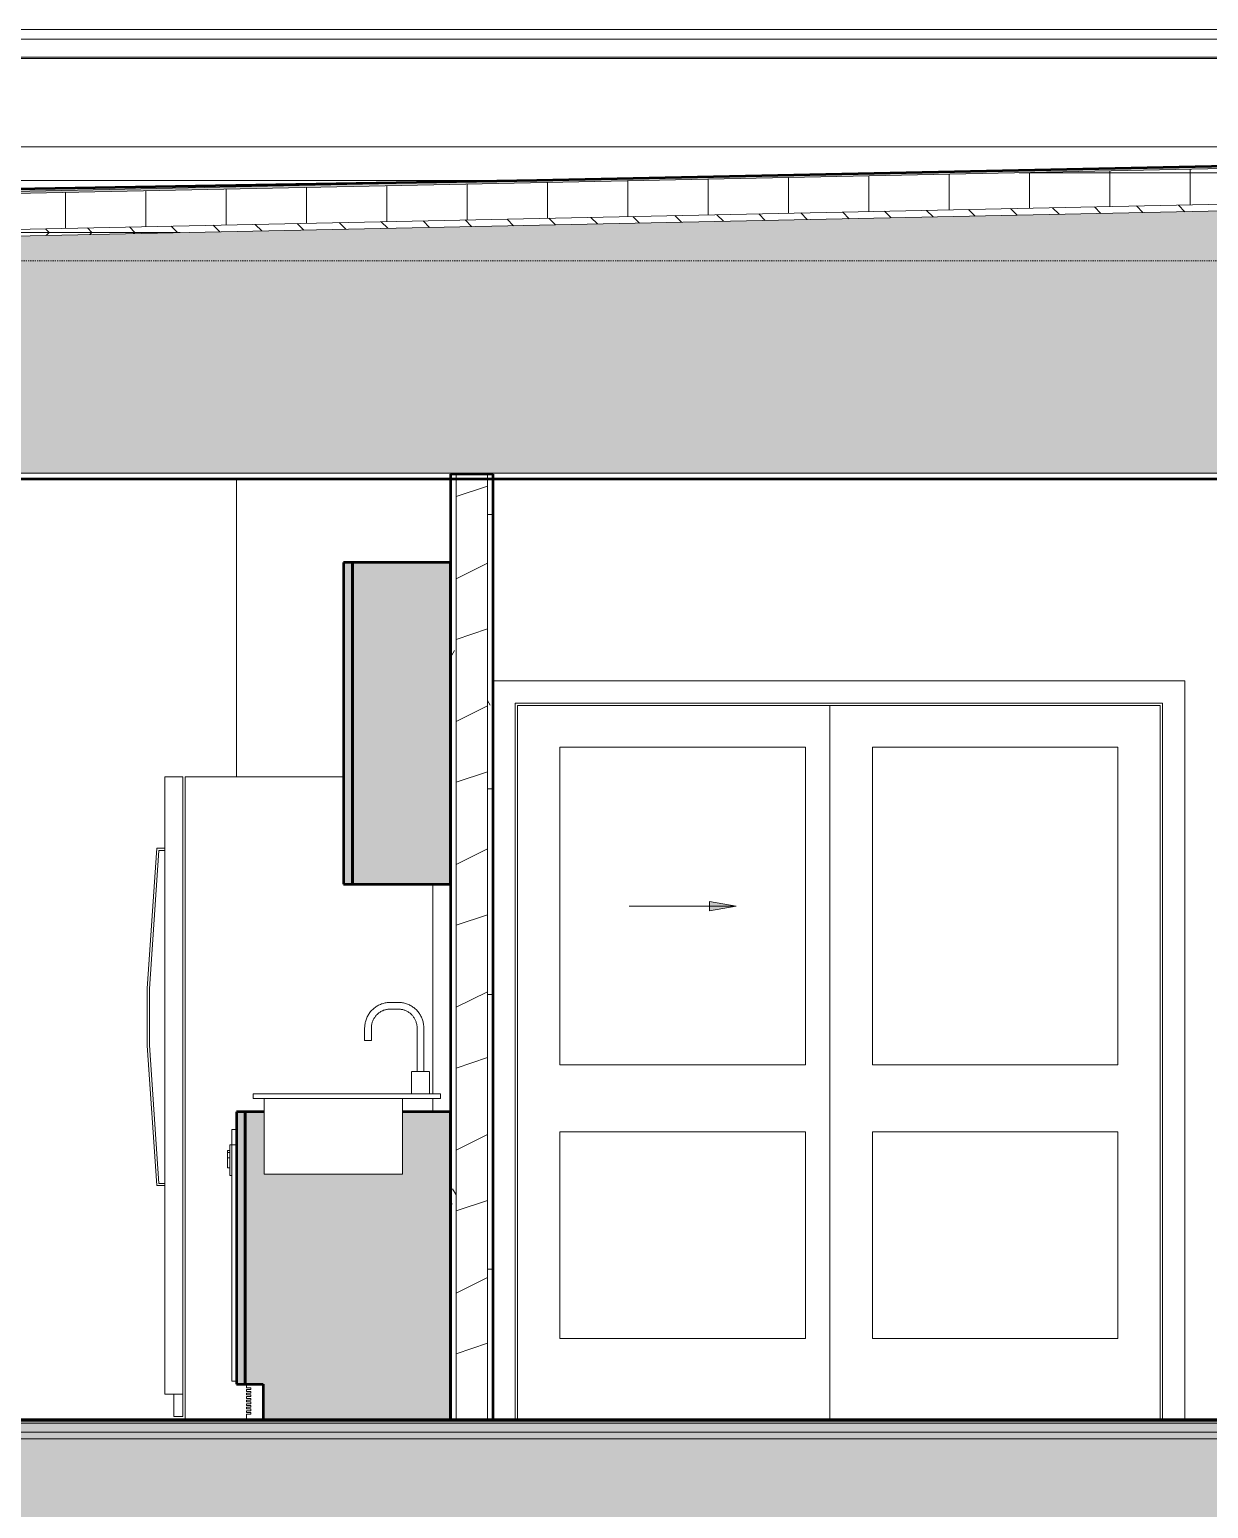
# Model space of a CAD drawing. Header units: inches. Extents: x -4168 to 1833, y -300 to 637.
# Drawn here: x -3728.7 to -3596.6, y 258.1 to 423.7 of the extents above; entities that cross this region are included whole.
import ezdxf

# ---------------------------------------------------------------- set-up
doc = ezdxf.new("R2010")
doc.units = ezdxf.units.IN
doc.header["$MEASUREMENT"] = 0
doc.linetypes.add('Aligning Line 1_8_', pattern=[0.25, 0.125, -0.125])
doc.linetypes.add('Grid Line 1_2_', pattern=[0.875, 0.5, -0.125, 0.125, -0.125])
for name, color, linetype, lineweight in [('0-1', 7, 'Continuous', 5), ('0-2', 7, 'Continuous', 13), ('A-DETL-GENF-1', 135, 'Continuous', 13), ('A-DETL-GENF-2', 55, 'Continuous', 9), ('A-DOOR-4', 250, 'Continuous', 9), ('A-DOOR-FRAM-1', 250, 'Continuous', 9), ('A-FLOR-1', 8, 'Continuous', 5), ('A-FLOR-2', 31, 'Continuous', 5), ('A-FLOR-7', 192, 'Continuous', 50), ('A-FLOR-LEVL-1', 51, 'Grid Line 1_2_', 9), ('A-FLOR-MCUT', 51, 'Continuous', 13), ('A-FLOR-PATT-1', 8, 'Continuous', 9), ('A-ROOF', 132, 'Continuous', 13), ('A-ROOF-1', 252, 'Continuous', 13), ('A-ROOF-2', 31, 'Continuous', 5), ('A-ROOF-3', 135, 'Continuous', 13), ('A-ROOF-4', 132, 'Continuous', 50), ('A-ROOF-PATT-1', 132, 'Continuous', 9), ('A-WALL-1', 10, 'Continuous', 50), ('A-WALL-2', 7, 'Continuous', 13), ('A-WALL-3', 135, 'Continuous', 13), ('A-WALL-PATT-1', 250, 'Continuous', 9), ('A-WALL-PATT-2', 253, 'Continuous', 9), ('G-ANNO-SYMB', 111, 'Aligning Line 1_8_', 9), ('P-SANR-FIXT-1', 55, 'Continuous', 9), ('Q-CASE-2', 9, 'Continuous', 9), ('Q-CASE-3', 10, 'Continuous', 50), ('Q-SPCQ-1', 55, 'Continuous', 9)]:
    doc.layers.add(name, color=color, linetype=linetype, lineweight=lineweight)
pattern_1 = [(0, (-3769.654, 146.633), (30.72, 7.68), [1.267, -21.773, 1.267, -21.773, -122.88]), (0, (-3769.654, 146.633), (30.72, 7.68), [-46.08, 1.267, -44.813, 1.267, -21.773, -53.76]), (0, (-3769.654, 146.633), (30.72, 7.68), [-115.2, 1.267, -14.093, 1.267, -37.133]), (120, (-3758.134, 150.473), (-22.01108, 22.7643), [1.267, -21.773, 1.267, -21.773, -122.88]), (120, (-3758.134, 150.473), (-22.01108, 22.7643), [-46.08, 1.267, -44.813, 1.267, -21.773, -53.76]), (120, (-3758.134, 150.473), (-22.01108, 22.7643), [-115.2, 1.267, -14.093, 1.267, -37.133]), (240, (-3754.294, 165.833), (-8.70892, -30.4443), [1.267, -21.773, 1.267, -21.773, -122.88]), (240, (-3754.294, 165.833), (-8.70892, -30.4443), [-46.08, 1.267, -44.813, 1.267, -21.773, -53.76]), (240, (-3754.294, 165.833), (-8.70892, -30.4443), [-115.2, 1.267, -14.093, 1.267, -37.133])]
pattern_2 = [(0, (-3769.654, 146.633), (0, 4.798), []), (315, (-3769.654, 146.633), (4.7984266, 0), [6.786, -6.786]), (45, (-3769.654, 146.633), (4.7984266, 0), [6.786, -6.786])]

# ---------------------------------------------------------------- blocks, each defined once
blk = doc.blocks.new('FOLDING_SLIDING CLOSET - 72_ x 80_-1372823-BUILDING SECTION - NORTH_SOUTH THRU PARKING RAMP - LOOKING WEST')
at = {"layer": 'A-DETL-GENF-1'}
blk.add_hatch(color=256, dxfattribs=at).paths.add_polyline_path([(-3652.5, 325), (-3649.49, 325.53), (-3652.5, 326.06)], flags=0)
at = {"layer": 'A-DETL-GENF-2'}
for p, q in [((-3661.49, 325.53), (-3649.49, 325.53)), ((-3652.5, 326.06), (-3649.49, 325.53)), ((-3652.5, 325), (-3652.5, 326.06)), ((-3649.49, 325.53), (-3652.5, 325))]:
    blk.add_line(p, q, dxfattribs=at)
at = {"layer": 'A-DOOR-4'}
for p, q in [((-3599.24, 350.75), (-3676.74, 350.75)), ((-3599.24, 268), (-3599.24, 350.75)), ((-3674.24, 348.25), (-3674.24, 268)), ((-3674.24, 348.25), (-3601.74, 348.25)), ((-3601.99, 348), (-3638.99, 348)), ((-3638.99, 348), (-3638.99, 268)), ((-3601.99, 268), (-3601.99, 348)), ((-3601.74, 348.25), (-3601.74, 268)), ((-3669.24, 307.75), (-3669.24, 343.31)), ((-3669.24, 343.31), (-3641.74, 343.31)), ((-3641.74, 343.31), (-3641.74, 307.75)), ((-3634.24, 307.75), (-3634.24, 343.31)), ((-3634.24, 343.31), (-3606.74, 343.31)), ((-3606.74, 343.31), (-3606.74, 307.75)), ((-3641.74, 307.75), (-3669.24, 307.75)), ((-3606.74, 307.75), (-3634.24, 307.75)), ((-3669.24, 277.12), (-3669.24, 300.25)), ((-3669.24, 300.25), (-3641.74, 300.25)), ((-3641.74, 300.25), (-3641.74, 277.12)), ((-3634.24, 277.12), (-3634.24, 300.25)), ((-3634.24, 300.25), (-3606.74, 300.25)), ((-3606.74, 300.25), (-3606.74, 277.12)), ((-3641.74, 277.12), (-3669.24, 277.12)), ((-3606.74, 277.12), (-3634.24, 277.12))]:
    blk.add_line(p, q, dxfattribs=at)
at = {"layer": 'A-DOOR-FRAM-1'}
for p, q in [((-3673.99, 348), (-3673.99, 268)), ((-3673.99, 348), (-3601.99, 348)), ((-3601.99, 348), (-3601.99, 268))]:
    blk.add_line(p, q, dxfattribs=at)
blk = doc.blocks.new('Refrigerator_-_Side-by-Side_6047 - 36_ X 30_-V7-BUILDING SECTION - NORTH_SOUTH THRU PARKING RAMP - LOOKING WEST')
at = {"layer": 'Q-SPCQ-1'}
for p, q in [((-3713.49, 138.87), (-3713.49, 208)), ((-3713.49, 208), (-3711.49, 208)), ((-3711.49, 208), (-3711.49, 138.87)), ((-3711.24, 208), (-3711.24, 136)), ((-3693.49, 208), (-3711.24, 208)), ((-3714.39, 200), (-3715.49, 184.29)), ((-3715.24, 184.28), (-3714.16, 199.75)), ((-3713.49, 200), (-3714.39, 200)), ((-3714.16, 199.75), (-3713.49, 199.75)), ((-3683.49, 172.5), (-3683.49, 196)), ((-3715.49, 184.29), (-3715.49, 177.94)), ((-3715.24, 177.95), (-3715.24, 184.28)), ((-3715.49, 177.94), (-3714.39, 162.23)), ((-3714.16, 162.48), (-3715.24, 177.95)), ((-3683.49, 170.5), (-3683.49, 172)), ((-3713.49, 162.48), (-3714.16, 162.48)), ((-3714.39, 162.23), (-3713.49, 162.23)), ((-3713.49, 138.87), (-3711.49, 138.87)), ((-3712.49, 138.87), (-3712.49, 136.37)), ((-3711.49, 138.87), (-3712.49, 138.87)), ((-3711.49, 136.37), (-3711.49, 138.87)), ((-3712.49, 136.37), (-3711.49, 136.37))]:
    blk.add_line(p, q, dxfattribs=at)
blk = doc.blocks.new('OD_CW_Base Cabinet - OD_CW_Base Cabinet-2082503-BUILDING SECTION - NORTH_SOUTH THRU PARKING RAMP - LOOKING WEST')
at = {"layer": 'Q-CASE-2'}
for points in [[(-3705.49, 140), (-3704.49, 140), (-3704.49, 170.5), (-3705.49, 170.5), (-3705.49, 140.33)], [(-3702.49, 136), (-3681.49, 136), (-3681.49, 170.5), (-3686.87, 170.5), (-3686.87, 163.5), (-3702.37, 163.5), (-3702.37, 170.5), (-3704.49, 170.5), (-3704.49, 140), (-3702.49, 140), (-3702.49, 137.3)]]:
    blk.add_hatch(color=256, dxfattribs=at).paths.add_polyline_path(points, flags=0)
at = {"layer": 'Q-CASE-3'}
for p, q in [((-3705.49, 170.5), (-3705.49, 140)), ((-3704.49, 170.5), (-3705.49, 170.5)), ((-3704.49, 140), (-3704.49, 170.5)), ((-3704.49, 170.5), (-3704.49, 140)), ((-3702.37, 170.5), (-3704.49, 170.5)), ((-3681.49, 170.5), (-3686.87, 170.5)), ((-3681.49, 136), (-3681.49, 170.5)), ((-3705.49, 140), (-3704.49, 140)), ((-3704.49, 140), (-3702.49, 140)), ((-3702.49, 140), (-3702.49, 136)), ((-3702.49, 136), (-3681.49, 136))]:
    blk.add_line(p, q, dxfattribs=at)
blk = doc.blocks.new('Sink Kitchen-Single - 30_ x 21_-366345-BUILDING SECTION - NORTH_SOUTH THRU PARKING RAMP - LOOKING WEST')
at = {"layer": 'P-SANR-FIXT-1'}
for p, q in [((-3687.37, 182.75), (-3688.24, 182.75)), ((-3688.24, 182), (-3687.37, 182)), ((-3691.12, 179.87), (-3691.12, 178.5)), ((-3690.37, 178.5), (-3690.37, 179.87)), ((-3685.24, 179.87), (-3685.24, 175)), ((-3684.49, 175), (-3684.49, 179.87)), ((-3690.37, 178.5), (-3691.12, 178.5)), ((-3685.87, 175), (-3685.87, 172.5)), ((-3685.87, 175), (-3685.87, 172.5)), ((-3685.84, 175), (-3685.84, 175)), ((-3685.84, 175), (-3684.87, 175)), ((-3684.87, 175), (-3683.89, 175)), ((-3683.89, 175), (-3683.89, 175)), ((-3683.87, 172.5), (-3683.87, 175)), ((-3683.87, 172.5), (-3683.87, 175)), ((-3703.62, 172.5), (-3682.62, 172.5)), ((-3703.62, 172), (-3703.62, 172.5)), ((-3682.62, 172.5), (-3682.62, 172)), ((-3682.62, 172), (-3703.62, 172)), ((-3702.37, 172), (-3702.37, 163.5)), ((-3686.87, 163.5), (-3686.87, 172)), ((-3702.37, 163.5), (-3700.12, 163.5)), ((-3700.12, 163.5), (-3689.12, 163.5)), ((-3689.12, 163.5), (-3686.87, 163.5))]:
    blk.add_line(p, q, dxfattribs=at)
at = {"layer": 'P-SANR-FIXT-1', "flags": 128}
for points in [[(-3688.24, 182.75), (-3688.36, 182.75), (-3688.47, 182.74), (-3688.59, 182.73), (-3688.7, 182.71), (-3688.81, 182.69), (-3688.92, 182.67), (-3689.04, 182.64), (-3689.15, 182.6), (-3689.25, 182.57), (-3689.36, 182.52), (-3689.47, 182.48), (-3689.57, 182.43), (-3689.67, 182.37), (-3689.77, 182.31), (-3689.86, 182.25), (-3689.96, 182.18), (-3690.05, 182.11), (-3690.14, 182.04), (-3690.22, 181.96), (-3690.3, 181.88), (-3690.38, 181.79), (-3690.46, 181.71), (-3690.53, 181.62), (-3690.6, 181.52), (-3690.66, 181.43), (-3690.72, 181.33), (-3690.78, 181.23), (-3690.83, 181.13), (-3690.88, 181.02), (-3690.92, 180.92), (-3690.96, 180.81), (-3691, 180.7), (-3691.03, 180.59), (-3691.05, 180.48), (-3691.07, 180.36), (-3691.09, 180.25), (-3691.1, 180.14), (-3691.11, 180.02), (-3691.12, 179.91), (-3691.12, 179.87)], [(-3684.49, 179.87), (-3684.49, 179.99), (-3684.5, 180.1), (-3684.51, 180.22), (-3684.53, 180.33), (-3684.55, 180.45), (-3684.57, 180.56), (-3684.6, 180.67), (-3684.64, 180.78), (-3684.68, 180.89), (-3684.72, 180.99), (-3684.76, 181.1), (-3684.82, 181.2), (-3684.87, 181.3), (-3684.93, 181.4), (-3684.99, 181.5), (-3685.06, 181.59), (-3685.13, 181.68), (-3685.2, 181.77), (-3685.28, 181.86), (-3685.36, 181.94), (-3685.45, 182.02), (-3685.53, 182.09), (-3685.62, 182.16), (-3685.72, 182.23), (-3685.81, 182.29), (-3685.91, 182.35), (-3686.01, 182.41), (-3686.11, 182.46), (-3686.22, 182.51), (-3686.32, 182.55), (-3686.43, 182.59), (-3686.54, 182.63), (-3686.65, 182.66), (-3686.76, 182.69), (-3686.88, 182.71), (-3686.99, 182.73), (-3687.11, 182.74), (-3687.22, 182.75), (-3687.34, 182.75), (-3687.37, 182.75)], [(-3690.37, 179.87), (-3690.36, 179.96), (-3690.36, 180.04), (-3690.35, 180.13), (-3690.34, 180.21), (-3690.32, 180.3), (-3690.31, 180.38), (-3690.28, 180.46), (-3690.26, 180.54), (-3690.23, 180.62), (-3690.2, 180.7), (-3690.16, 180.78), (-3690.13, 180.86), (-3690.09, 180.93), (-3690.04, 181), (-3689.99, 181.07), (-3689.95, 181.14), (-3689.89, 181.21), (-3689.84, 181.28), (-3689.78, 181.34), (-3689.72, 181.4), (-3689.66, 181.46), (-3689.6, 181.51), (-3689.53, 181.57), (-3689.46, 181.62), (-3689.39, 181.66), (-3689.32, 181.71), (-3689.24, 181.75), (-3689.17, 181.79), (-3689.09, 181.82), (-3689.01, 181.86), (-3688.93, 181.88), (-3688.85, 181.91), (-3688.77, 181.93), (-3688.69, 181.95), (-3688.6, 181.97), (-3688.52, 181.98), (-3688.43, 181.99), (-3688.35, 182), (-3688.26, 182), (-3688.24, 182)], [(-3687.37, 182), (-3687.28, 182), (-3687.2, 181.99), (-3687.11, 181.98), (-3687.03, 181.97), (-3686.94, 181.96), (-3686.86, 181.94), (-3686.78, 181.92), (-3686.7, 181.89), (-3686.62, 181.86), (-3686.54, 181.83), (-3686.46, 181.8), (-3686.38, 181.76), (-3686.31, 181.72), (-3686.24, 181.68), (-3686.17, 181.63), (-3686.1, 181.58), (-3686.03, 181.53), (-3685.96, 181.47), (-3685.9, 181.42), (-3685.84, 181.36), (-3685.78, 181.29), (-3685.73, 181.23), (-3685.68, 181.16), (-3685.63, 181.09), (-3685.58, 181.02), (-3685.53, 180.95), (-3685.49, 180.88), (-3685.45, 180.8), (-3685.42, 180.72), (-3685.39, 180.65), (-3685.36, 180.57), (-3685.33, 180.48), (-3685.31, 180.4), (-3685.29, 180.32), (-3685.27, 180.24), (-3685.26, 180.15), (-3685.25, 180.07), (-3685.24, 179.98), (-3685.24, 179.9), (-3685.24, 179.87)]]:
    blk.add_lwpolyline(points, dxfattribs=at)
blk = doc.blocks.new('Dishwasher_15404 - 34_ counter-V8-BUILDING SECTION - NORTH_SOUTH THRU PARKING RAMP - LOOKING WEST')
at = {"layer": 'Q-SPCQ-1'}
for p, q in [((-3705.99, 300.5), (-3705.99, 298.79)), ((-3705.99, 300.5), (-3705.49, 300.5)), ((-3706.24, 298.18), (-3706.49, 298.18)), ((-3706.49, 297.94), (-3706.49, 298.18)), ((-3706.24, 296.06), (-3706.24, 298.79)), ((-3705.99, 298.79), (-3706.24, 298.79)), ((-3705.99, 298.79), (-3705.99, 272.33)), ((-3705.99, 298.79), (-3705.79, 298.79)), ((-3705.79, 298.79), (-3705.49, 298.79)), ((-3706.49, 297.35), (-3706.49, 297.94)), ((-3706.49, 297.94), (-3706.24, 297.94)), ((-3706.49, 296.21), (-3706.49, 297.35)), ((-3706.24, 297.35), (-3706.49, 297.35)), ((-3706.49, 296.21), (-3706.24, 296.21)), ((-3706.24, 295.35), (-3706.24, 296.06)), ((-3706.24, 295.35), (-3705.98, 295.35)), ((-3705.79, 272.33), (-3705.99, 272.33)), ((-3705.49, 272.33), (-3705.79, 272.33)), ((-3704.37, 271.94), (-3704.37, 272)), ((-3702.49, 271.94), (-3704.37, 271.94)), ((-3704.37, 271.94), (-3704.37, 271.59)), ((-3704.33, 271.59), (-3704.37, 271.59)), ((-3704.37, 271.59), (-3703.87, 271.59)), ((-3703.87, 271.59), (-3703.87, 271.39)), ((-3702.79, 271.94), (-3702.49, 271.94)), ((-3704.37, 271.39), (-3704.37, 271.2)), ((-3704.37, 271.39), (-3704.33, 271.39)), ((-3703.87, 271.39), (-3704.37, 271.39)), ((-3704.33, 271.2), (-3704.37, 271.2)), ((-3704.37, 271.2), (-3703.87, 271.2)), ((-3704.37, 271), (-3704.37, 270.8)), ((-3704.37, 271), (-3704.33, 271)), ((-3703.87, 271), (-3704.37, 271)), ((-3704.33, 270.8), (-3704.37, 270.8)), ((-3704.37, 270.8), (-3703.87, 270.8)), ((-3704.37, 270.61), (-3704.37, 270.41)), ((-3704.37, 270.61), (-3704.33, 270.61)), ((-3703.87, 270.61), (-3704.37, 270.61)), ((-3704.33, 270.41), (-3704.37, 270.41)), ((-3704.37, 270.41), (-3703.87, 270.41)), ((-3704.37, 270.21), (-3704.37, 270.02)), ((-3704.37, 270.21), (-3704.33, 270.21)), ((-3703.87, 270.21), (-3704.37, 270.21)), ((-3704.33, 270.02), (-3704.37, 270.02)), ((-3704.37, 270.02), (-3703.87, 270.02)), ((-3703.87, 271.2), (-3703.87, 271)), ((-3703.87, 270.8), (-3703.87, 270.61)), ((-3703.87, 270.41), (-3703.87, 270.21)), ((-3703.87, 270.02), (-3703.87, 269.82)), ((-3704.37, 269.82), (-3704.37, 269.62)), ((-3704.37, 269.82), (-3704.33, 269.82)), ((-3703.87, 269.82), (-3704.37, 269.82)), ((-3704.33, 269.62), (-3704.37, 269.62)), ((-3704.37, 269.62), (-3703.87, 269.62)), ((-3704.37, 269.43), (-3704.37, 269.23)), ((-3704.37, 269.43), (-3704.33, 269.43)), ((-3703.87, 269.43), (-3704.37, 269.43)), ((-3704.33, 269.23), (-3704.37, 269.23)), ((-3704.37, 269.23), (-3703.87, 269.23)), ((-3704.37, 269.03), (-3704.37, 268.84)), ((-3704.37, 269.03), (-3704.33, 269.03)), ((-3703.87, 269.03), (-3704.37, 269.03)), ((-3704.33, 268.84), (-3704.37, 268.84)), ((-3704.37, 268.84), (-3703.87, 268.84)), ((-3704.37, 268.64), (-3704.37, 268)), ((-3703.87, 268.64), (-3704.37, 268.64)), ((-3703.87, 269.62), (-3703.87, 269.43)), ((-3703.87, 269.23), (-3703.87, 269.03)), ((-3703.87, 268.84), (-3703.87, 268.64))]:
    blk.add_line(p, q, dxfattribs=at)
blk = doc.blocks.new('OD_CW_Upper Cabinet - OD_CW_Upper Cabinet-2082473-BUILDING SECTION - NORTH_SOUTH THRU PARKING RAMP - LOOKING WEST')
at = {"layer": 'Q-CASE-2'}
for points in [[(-3693.49, 196), (-3692.49, 196), (-3692.49, 232), (-3693.49, 232), (-3693.49, 206.07)], [(-3683.49, 196), (-3681.49, 196), (-3681.49, 232), (-3692.49, 232), (-3692.49, 196), (-3691.89, 196)]]:
    blk.add_hatch(color=256, dxfattribs=at).paths.add_polyline_path(points, flags=0)
at = {"layer": 'Q-CASE-3'}
for p, q in [((-3693.49, 232), (-3693.49, 196)), ((-3692.49, 232), (-3693.49, 232)), ((-3692.49, 196), (-3692.49, 232)), ((-3692.49, 232), (-3692.49, 196)), ((-3681.49, 232), (-3692.49, 232)), ((-3681.49, 196), (-3681.49, 232)), ((-3693.49, 196), (-3692.49, 196)), ((-3692.49, 196), (-3681.49, 196))]:
    blk.add_line(p, q, dxfattribs=at)
blk = doc.blocks.new('CTR - 1st Phase - Unit Layouts_rvt-1-BUILDING SECTION - NORTH_SOUTH THRU PARKING RAMP - LOOKING WEST')
at = {"layer": 'A-WALL-PATT-1'}
h = blk.add_hatch(dxfattribs=at)
h.set_pattern_fill('FP_1', color=256, style=0, pattern_type=2)
h.set_pattern_definition(pattern_1)
h.paths.add_polyline_path([(-3681.49, 268), (-3680.87, 268), (-3680.87, 373.37), (-3681.49, 373.37), (-3681.49, 271.94)], flags=0)
h = blk.add_hatch(dxfattribs=at)
h.set_pattern_fill('FP_1', color=256, style=0, pattern_type=2)
h.set_pattern_definition(pattern_1)
h.paths.add_polyline_path([(-3676.74, 268), (-3676.74, 373.37), (-3677.37, 373.37), (-3677.37, 268)], flags=0)
at = {"layer": 'A-WALL-PATT-2'}
h = blk.add_hatch(dxfattribs=at)
h.set_pattern_fill('FP_4', color=256, style=0, pattern_type=2)
h.set_pattern_definition([(216.87, (-3763.257, 162.627), (47.980943, 31.987086), [7.997, -71.971]), (206.565, (-3753.661, 157.829), (-15.99371, -15.99413), [17.881, -17.881]), (198.435, (-3753.661, 149.832), (-31.98674, -15.99388), [10.115, -40.461])])
h.paths.add_polyline_path([(-3677.37, 268), (-3677.37, 373.87), (-3680.87, 373.87), (-3680.87, 268)], flags=0)
at = {"layer": 'A-WALL-1'}
for p, q in [((-3676.74, 373.87), (-3681.49, 373.87)), ((-3681.49, 373.87), (-3681.49, 268)), ((-3676.74, 268), (-3676.74, 373.87)), ((-3681.49, 268), (-3676.74, 268))]:
    blk.add_line(p, q, dxfattribs=at)
at = {"layer": 'A-WALL-2'}
for p, q in [((-3680.87, 268), (-3680.87, 373.87)), ((-3677.37, 268), (-3677.37, 373.87))]:
    blk.add_line(p, q, dxfattribs=at)
at = {"layer": 'A-WALL-3'}
blk.add_line((-3705.49, 373.37), (-3705.49, 340), dxfattribs=at)
at = {"layer": '0-2'}
for name, p in [('OD_CW_Upper Cabinet - OD_CW_Upper Cabinet-2082473-BUILDING SECTION - NORTH_SOUTH THRU PARKING RAMP - LOOKING WEST', (0, 132)), ('FOLDING_SLIDING CLOSET - 72_ x 80_-1372823-BUILDING SECTION - NORTH_SOUTH THRU PARKING RAMP - LOOKING WEST', (0, 0)), ('Refrigerator_-_Side-by-Side_6047 - 36_ X 30_-V7-BUILDING SECTION - NORTH_SOUTH THRU PARKING RAMP - LOOKING WEST', (0, 132)), ('Sink Kitchen-Single - 30_ x 21_-366345-BUILDING SECTION - NORTH_SOUTH THRU PARKING RAMP - LOOKING WEST', (0, 132)), ('OD_CW_Base Cabinet - OD_CW_Base Cabinet-2082503-BUILDING SECTION - NORTH_SOUTH THRU PARKING RAMP - LOOKING WEST', (0, 132)), ('Dishwasher_15404 - 34_ counter-V8-BUILDING SECTION - NORTH_SOUTH THRU PARKING RAMP - LOOKING WEST', (0, 0))]:
    blk.add_blockref(name, p, dxfattribs=at)
blk = doc.blocks.new('Basic Wall _ EXT - FIBER CEMENT - SMALL - ___-2145929-BUILDING SECTION - NORTH_SOUTH THRU PARKING RAMP - LOOKING WEST')
at = {"layer": 'A-WALL-3'}
for p, q in [((-2061.36, 423.66), (-3867.29, 423.66)), ((-2076.8, 422.6), (-3851.85, 422.6)), ((-2077.53, 420.57), (-3851.11, 420.57)), ((-3851.44, 420.42), (-2077.21, 420.42))]:
    blk.add_line(p, q, dxfattribs=at)

msp = doc.modelspace()

# ---------------------------------------------------------------- hatches: boundary and pattern name
at = {"layer": 'A-FLOR-1'}
h = msp.add_hatch(color=256, dxfattribs=at)
h.paths.add_polyline_path([(-3025.2671, 267.625), (-2076.1737, 267.625), (-2076.1737, 267.875), (-3407.6737, 267.875), (-3407.6737, 267.625), (-3027.9237, 267.625)], flags=0)
h.paths.add_polyline_path([(-3851.8487, 267.625), (-3479.2237, 267.625), (-3479.2237, 267.875), (-3852.4737, 267.875), (-3852.4737, 267.625)], flags=0)
at = {"layer": 'A-FLOR-2'}
h = msp.add_hatch(color=256, dxfattribs=at)
h.paths.add_polyline_path([(-3857.9737, 241.875), (-3479.2237, 241.875), (-3479.2237, 265.875), (-3857.9737, 265.875), (-3857.9737, 251.9215)], flags=0)
h.paths.add_polyline_path([(-2070.6737, 241.875), (-2070.6737, 265.875), (-3407.6737, 265.875), (-3407.6737, 241.875), (-2076.1737, 241.875)], flags=0)
at = {"layer": 'A-FLOR-PATT-1'}
h = msp.add_hatch(dxfattribs=at)
h.set_pattern_fill('FP_3', color=256, style=0, pattern_type=2)
h.set_pattern_definition(pattern_2)
h.paths.add_polyline_path([(-2071.3423, 265.875), (-2070.6737, 265.875), (-2070.6737, 266.625), (-3407.6737, 266.625), (-3407.6737, 265.875), (-2076.1737, 265.875)], flags=0)
h.paths.add_polyline_path([(-3857.9737, 265.875), (-3479.2237, 265.875), (-3479.2237, 266.625), (-3857.9737, 266.625)], flags=0)
h = msp.add_hatch(dxfattribs=at)
h.set_pattern_fill('FP_2', color=256, style=0, pattern_type=2)
h.set_pattern_definition([(0, (-3769.654, 146.633), (15.36, 3.84), [1.267, -10.253, 1.267, -10.253, -61.44]), (0, (-3769.654, 146.633), (15.36, 3.84), [-23.04, 1.267, -21.773, 1.267, -10.253, -26.88]), (0, (-3769.654, 146.633), (15.36, 3.84), [-57.6, 1.267, -6.413, 1.267, -17.933]), (120, (-3763.894, 148.553), (-11.0055376, 11.38215), [1.267, -10.253, 1.267, -10.253, -61.44]), (120, (-3763.894, 148.553), (-11.0055376, 11.38215), [-23.04, 1.267, -21.773, 1.267, -10.253, -26.88]), (120, (-3763.894, 148.553), (-11.0055376, 11.38215), [-57.6, 1.267, -6.413, 1.267, -17.933]), (240, (-3761.974, 156.233), (-4.3544624, -15.22215), [1.267, -10.253, 1.267, -10.253, -61.44]), (240, (-3761.974, 156.233), (-4.3544624, -15.22215), [-23.04, 1.267, -21.773, 1.267, -10.253, -26.88]), (240, (-3761.974, 156.233), (-4.3544624, -15.22215), [-57.6, 1.267, -6.413, 1.267, -17.933])])
h.paths.add_polyline_path([(-3059.0344, 266.625), (-2076.1737, 266.625), (-2076.1737, 267.625), (-3407.6737, 267.625), (-3407.6737, 266.625), (-3063.9237, 266.625)], flags=0)
h.paths.add_polyline_path([(-3851.8487, 266.625), (-3479.2237, 266.625), (-3479.2237, 267.625), (-3852.4737, 267.625), (-3852.4737, 266.625)], flags=0)
at = {"layer": 'A-ROOF-1'}
msp.add_hatch(color=256, dxfattribs=at).paths.add_polyline_path([(-3851.8487, 402.7629), (-3479.2237, 410.5461), (-3479.2237, 410.7759), (-3851.8487, 403.013)], flags=0)
at = {"layer": 'A-ROOF-2'}
msp.add_hatch(color=256, dxfattribs=at).paths.add_polyline_path([(-3531.7759, 374), (-3479.2237, 374), (-3479.2237, 405.7749), (-3852.4737, 397.9989), (-3852.4737, 374), (-3565.5431, 374)], flags=0)
at = {"layer": 'A-ROOF-3'}
msp.add_hatch(color=256, dxfattribs=at).paths.add_polyline_path([(-3851.8487, 403.013), (-3671.8487, 406.763), (-3776.6909, 405.0156), (-3851.8487, 405.0156), (-3851.8487, 403.2467)], flags=0)
at = {"layer": 'A-ROOF-PATT-1'}
h = msp.add_hatch(dxfattribs=at)
h.set_pattern_fill('FP_10', color=256, style=0, pattern_type=2)
h.set_pattern_definition([(0, (-3769.654, 146.633), (0, 9), []), (90, (-3769.654, 146.633), (-9, 6e-16), [])])
h.paths.add_polyline_path([(-3852.4737, 398.7491), (-3479.2237, 406.525), (-3479.2237, 410.5259), (-3852.4737, 402.7491), (-3852.4737, 401.4999)], flags=0)
h = msp.add_hatch(dxfattribs=at)
h.set_pattern_fill('FP_3', color=256, style=0, pattern_type=2)
h.set_pattern_definition(pattern_2)
h.paths.add_polyline_path([(-3852.4737, 397.9989), (-3479.2237, 405.7749), (-3479.2237, 406.525), (-3852.4737, 398.7491)], flags=0)
h = msp.add_hatch(dxfattribs=at)
h.set_pattern_fill('FP_1', color=256, style=0, pattern_type=2)
h.set_pattern_definition(pattern_1)
h.paths.add_polyline_path([(-3503.6737, 373.375), (-3482.7237, 373.375), (-3482.7237, 373.875), (-3479.2237, 373.875), (-3479.2237, 374), (-3851.8487, 374), (-3851.8487, 373.375), (-3680.8661, 373.375), (-3680.8661, 373.875), (-3677.3661, 373.875), (-3677.3661, 373.375), (-3551.3596, 373.375), (-3551.3596, 373.875), (-3547.8596, 373.875), (-3547.8596, 373.375), (-3504.8264, 373.375)], flags=0)

# ---------------------------------------------------------------- linework, layer by layer
at = {"layer": 'A-FLOR-7'}
msp.add_line((-3509.5863, 268), (-3851.8487, 268), dxfattribs=at)
at = {"layer": 'A-FLOR-LEVL-1'}
msp.add_line((-4167.9645, 268), (-1814.099, 268), dxfattribs=at)
at = {"layer": 'A-FLOR-MCUT'}
for p, q in [((-3479.2237, 267.875), (-3852.4737, 267.875)), ((-3479.2237, 267.625), (-3852.4737, 267.625)), ((-3479.2237, 266.625), (-3852.4737, 266.625)), ((-3479.2237, 265.875), (-3857.9737, 265.875))]:
    msp.add_line(p, q, dxfattribs=at)
at = {"layer": 'A-ROOF'}
for p, q in [((-3479.2237, 410.5259), (-3852.4737, 402.7499)), ((-3479.2237, 406.525), (-3852.4737, 398.7491)), ((-3479.2237, 405.7749), (-3852.4737, 397.9989)), ((-3852.4737, 374), (-3479.2237, 374))]:
    msp.add_line(p, q, dxfattribs=at)
at = {"layer": 'A-ROOF-3'}
for p, q in [((-3851.8487, 410.5461), (-3490.2558, 410.5461)), ((-3671.8487, 406.763), (-3851.8487, 403.013)), ((-3851.8487, 406.763), (-3671.8487, 406.763))]:
    msp.add_line(p, q, dxfattribs=at)
at = {"layer": 'A-ROOF-4'}
for p, q in [((-3479.2237, 410.7759), (-3671.8487, 406.763)), ((-3671.8487, 406.763), (-3776.6909, 405.0156)), ((-3851.8487, 373.375), (-3479.2237, 373.375))]:
    msp.add_line(p, q, dxfattribs=at)
at = {"layer": 'G-ANNO-SYMB'}
msp.add_line((-1910.9479, 397.7608), (-4072.0519, 397.7608), dxfattribs=at)

# ---------------------------------------------------------------- block references
at = {"layer": '0-1'}
msp.add_blockref('CTR - 1st Phase - Unit Layouts_rvt-1-BUILDING SECTION - NORTH_SOUTH THRU PARKING RAMP - LOOKING WEST', (0, 0), dxfattribs=at)
at = {"layer": 'A-WALL-3'}
msp.add_blockref('Basic Wall _ EXT - FIBER CEMENT - SMALL - ___-2145929-BUILDING SECTION - NORTH_SOUTH THRU PARKING RAMP - LOOKING WEST', (0, 0), dxfattribs=at)

doc.saveas('drawing.dxf')
